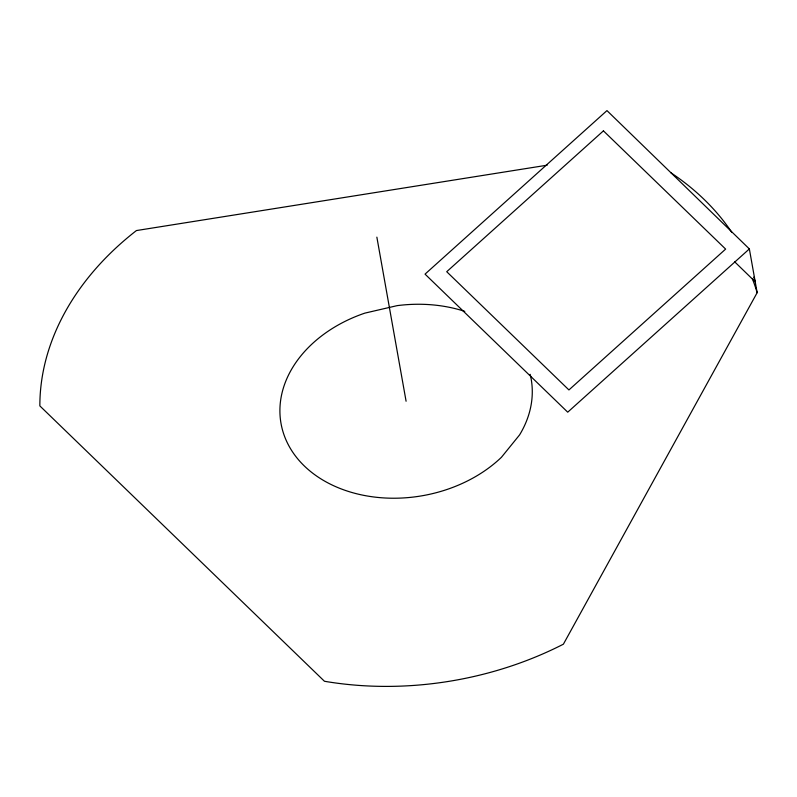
<?xml version="1.0" encoding="UTF-8"?>
<svg xmlns="http://www.w3.org/2000/svg" width="797" height="797" viewBox="0 0 797 797"><rect width="100%" height="100%" fill="white"/><g stroke="black" fill="none" stroke-linecap="round" stroke-linejoin="round"><path stroke-width="1.2" d="M749.359 248.933L567.723 412.179L425.04 274.128L606.965 110.604L749.359 248.933L757.15 292.688L563.389 644.185A300.469 226.766 -10.1 0 1 324.449 681.266L39.85 405.902A299.951 226.378 -10.1 0 1 136.426 230.562L547.15 165.198M734.734 261.874L755.197 281.749A302.93 228.629 -10.1 0 0 753.753 277.117M376.861 237.137L406.091 401.24M530.174 374.331A127.032 95.879 -10.1 0 1 519.574 434.913L501.423 457.299A127.032 95.879 -10.1 0 1 301.555 463.177A127.032 95.879 -10.1 0 1 364.877 313.121L397.155 305.64A127.032 95.879 -10.1 0 1 464.8 311.378M752.418 278.9A302.93 228.629 -10.1 0 1 757.15 292.688M670.944 172.8A302.93 228.629 -10.1 0 1 731.835 232.425M603.429 130.857L446.718 271.707L568.928 389.942L725.629 249.092L603.429 130.857"/></g></svg>
